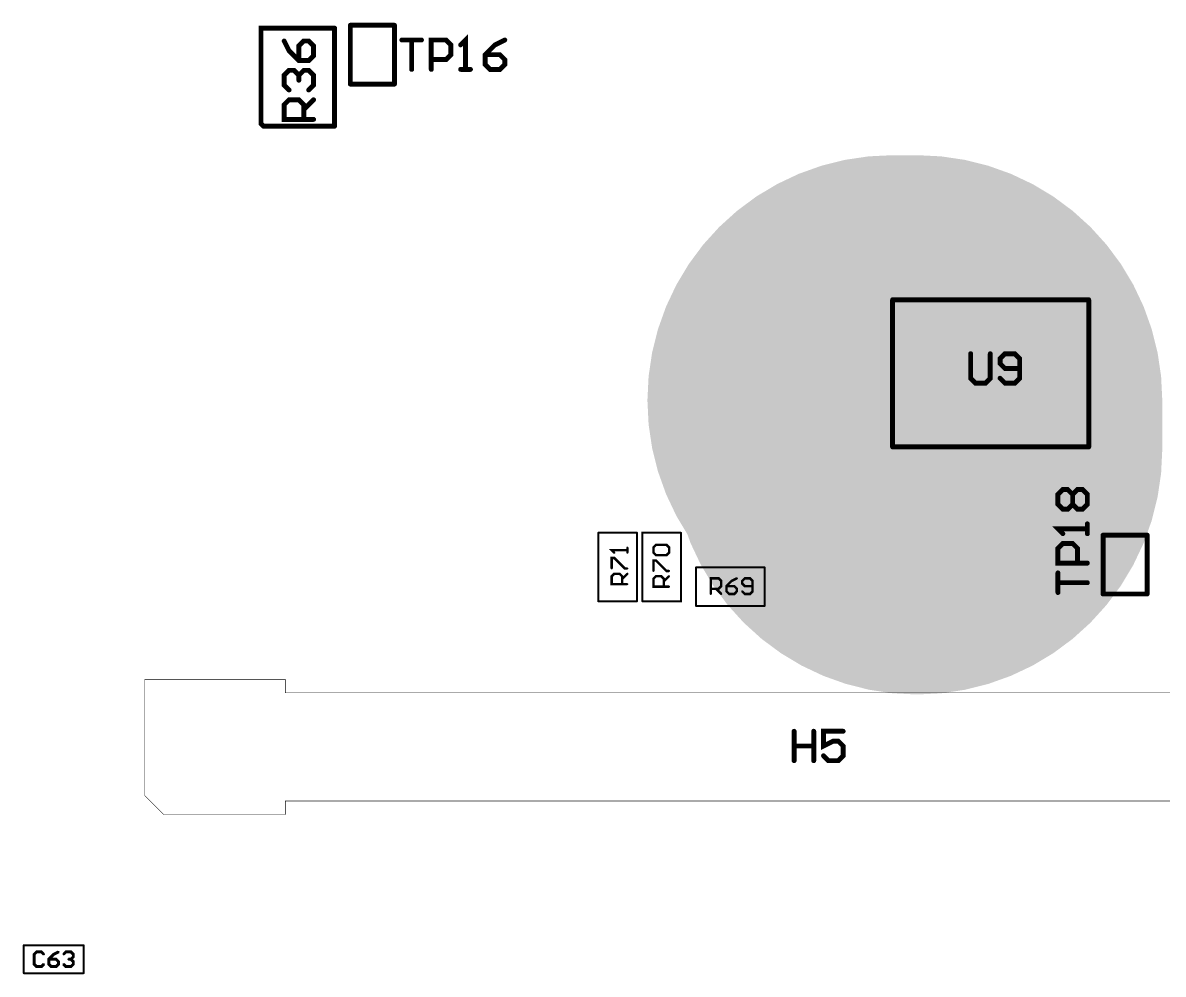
# Model space of a CAD drawing. Extents: x -4.2 to 14.8, y -3.5 to 8.8.
# Drawn here: x 0.002937 to 0.005263, y 0.00197 to 0.00391 of the extents above; entities that cross this region are included whole.
import ezdxf

# ---------------------------------------------------------------- set-up
doc = ezdxf.new("R2010")
doc.units = 0
doc.layers.add('2D_LINE_00', color=1, linetype='CONTINUOUS')

# ---------------------------------------------------------------- blocks, each defined once
blk = doc.blocks.new('SMOOTH_0$00001')
at = {"const_width": 0.00000499}
blk.add_lwpolyline([(-0.0000025, 0, 1), (0.0000025, 0, 1)], format="xyb", close=True, dxfattribs=at)
blk = doc.blocks.new('DRAWING_32')
at = {"layer": '2D_LINE_00', "const_width": 0.00001}
blk.add_lwpolyline([(0, 0), (0.0004, 0)], dxfattribs=at)
at = {"layer": '2D_LINE_00'}
for p in [(0, 0), (0.0004, 0)]:
    blk.add_blockref('SMOOTH_0$00001', p, dxfattribs=at)
blk = doc.blocks.new('DRAWING_33')
at = {"layer": '2D_LINE_00', "const_width": 0.00001}
blk.add_lwpolyline([(0, 0), (0, 0.0003)], dxfattribs=at)
at = {"layer": '2D_LINE_00'}
for p in [(0, 0.0003), (0, 0)]:
    blk.add_blockref('SMOOTH_0$00001', p, dxfattribs=at)
blk = doc.blocks.new('DRAWING_34')
at = {"layer": '2D_LINE_00', "const_width": 0.00001}
blk.add_lwpolyline([(0, 0), (0.0004, 0)], dxfattribs=at)
at = {"layer": '2D_LINE_00'}
for p in [(0, 0), (0.0004, 0)]:
    blk.add_blockref('SMOOTH_0$00001', p, dxfattribs=at)
blk = doc.blocks.new('DRAWING_35')
at = {"layer": '2D_LINE_00', "const_width": 0.00001}
blk.add_lwpolyline([(0, 0), (0, 0.0003)], dxfattribs=at)
at = {"layer": '2D_LINE_00'}
for p in [(0, 0.0003), (0, 0)]:
    blk.add_blockref('SMOOTH_0$00001', p, dxfattribs=at)
blk = doc.blocks.new('DRAWING_217')
at = {"layer": '2D_LINE_00', "const_width": 0.00001}
blk.add_lwpolyline([(0, 0), (0.000005, -0.000005)], dxfattribs=at)
at = {"layer": '2D_LINE_00'}
for p in [(0, 0), (0.000005, -0.000005)]:
    blk.add_blockref('SMOOTH_0$00001', p, dxfattribs=at)
blk = doc.blocks.new('DRAWING_218')
at = {"layer": '2D_LINE_00', "const_width": 0.00001}
blk.add_lwpolyline([(0, 0), (0, 0.000195), (0.00015, 0.000195)], dxfattribs=at)
at = {"layer": '2D_LINE_00'}
for p in [(0, 0.000195), (0.00015, 0.000195), (0, 0)]:
    blk.add_blockref('SMOOTH_0$00001', p, dxfattribs=at)
blk = doc.blocks.new('DRAWING_219')
at = {"layer": '2D_LINE_00', "const_width": 0.00001}
blk.add_lwpolyline([(0, 0), (0, 0.0002)], dxfattribs=at)
at = {"layer": '2D_LINE_00'}
for p in [(0, 0.0002), (0, 0)]:
    blk.add_blockref('SMOOTH_0$00001', p, dxfattribs=at)
blk = doc.blocks.new('DRAWING_220')
at = {"layer": '2D_LINE_00', "const_width": 0.00001}
blk.add_lwpolyline([(0, 0), (0.000145, 0)], dxfattribs=at)
at = {"layer": '2D_LINE_00'}
for p in [(0, 0), (0.000145, 0)]:
    blk.add_blockref('SMOOTH_0$00001', p, dxfattribs=at)
blk = doc.blocks.new('DRAWING_282')
at = {"layer": '2D_LINE_00', "const_width": 0.00001}
blk.add_lwpolyline([(0, 0), (0.00009, 0)], dxfattribs=at)
at = {"layer": '2D_LINE_00'}
for p in [(0, 0), (0.00009, 0)]:
    blk.add_blockref('SMOOTH_0$00001', p, dxfattribs=at)
blk = doc.blocks.new('DRAWING_283')
at = {"layer": '2D_LINE_00', "const_width": 0.00001}
blk.add_lwpolyline([(0, 0), (0, 0.00012)], dxfattribs=at)
at = {"layer": '2D_LINE_00'}
for p in [(0, 0.00012), (0, 0)]:
    blk.add_blockref('SMOOTH_0$00001', p, dxfattribs=at)
blk = doc.blocks.new('DRAWING_284')
at = {"layer": '2D_LINE_00', "const_width": 0.00001}
blk.add_lwpolyline([(0, 0), (0.00009, 0)], dxfattribs=at)
at = {"layer": '2D_LINE_00'}
for p in [(0, 0), (0.00009, 0)]:
    blk.add_blockref('SMOOTH_0$00001', p, dxfattribs=at)
blk = doc.blocks.new('DRAWING_285')
at = {"layer": '2D_LINE_00', "const_width": 0.00001}
blk.add_lwpolyline([(0, 0), (0, 0.00012)], dxfattribs=at)
at = {"layer": '2D_LINE_00'}
for p in [(0, 0.00012), (0, 0)]:
    blk.add_blockref('SMOOTH_0$00001', p, dxfattribs=at)
blk = doc.blocks.new('DRAWING_289')
at = {"layer": '2D_LINE_00', "const_width": 0.00001}
blk.add_lwpolyline([(0, 0), (0.00009, 0)], dxfattribs=at)
at = {"layer": '2D_LINE_00'}
for p in [(0, 0), (0.00009, 0)]:
    blk.add_blockref('SMOOTH_0$00001', p, dxfattribs=at)
blk = doc.blocks.new('DRAWING_290')
at = {"layer": '2D_LINE_00', "const_width": 0.00001}
blk.add_lwpolyline([(0, 0), (0, 0.00012)], dxfattribs=at)
at = {"layer": '2D_LINE_00'}
for p in [(0, 0.00012), (0, 0)]:
    blk.add_blockref('SMOOTH_0$00001', p, dxfattribs=at)
blk = doc.blocks.new('DRAWING_291')
at = {"layer": '2D_LINE_00', "const_width": 0.00001}
blk.add_lwpolyline([(0, 0), (0.00009, 0)], dxfattribs=at)
at = {"layer": '2D_LINE_00'}
for p in [(0, 0), (0.00009, 0)]:
    blk.add_blockref('SMOOTH_0$00001', p, dxfattribs=at)
blk = doc.blocks.new('DRAWING_292')
at = {"layer": '2D_LINE_00', "const_width": 0.00001}
blk.add_lwpolyline([(0, 0), (0, 0.00012)], dxfattribs=at)
at = {"layer": '2D_LINE_00'}
for p in [(0, 0.00012), (0, 0)]:
    blk.add_blockref('SMOOTH_0$00001', p, dxfattribs=at)
blk = doc.blocks.new('DRAWING_314')
at = {"layer": '2D_LINE_00', "const_width": 0.00001}
blk.add_lwpolyline([(0, 0), (0, -0.00005), (0.00001, -0.00006), (0.00003, -0.00006), (0.00004, -0.00005), (0.00004, 0)], dxfattribs=at)
at = {"layer": '2D_LINE_00'}
for p in [(0, 0), (0.00004, 0), (0, -0.00005), (0.00004, -0.00005), (0.00001, -0.00006), (0.00003, -0.00006)]:
    blk.add_blockref('SMOOTH_0$00001', p, dxfattribs=at)
blk = doc.blocks.new('DRAWING_315')
at = {"layer": '2D_LINE_00', "const_width": 0.00001}
blk.add_lwpolyline([(0, 0), (0.00001, -0.00001), (0.00003, -0.00001), (0.00004, 0), (0.00004, 0.00004), (0.00003, 0.00005), (0.00001, 0.00005), (0, 0.00004), (0, 0.00003), (0.00001, 0.00002), (0.00004, 0.00002)], dxfattribs=at)
at = {"layer": '2D_LINE_00'}
for p in [(0.00001, 0.00005), (0.00003, 0.00005), (0, 0.00004), (0, 0.00003), (0.00001, 0.00002), (0.00004, 0.00004), (0.00004, 0.00002), (0, 0), (0.00004, 0), (0.00001, -0.00001), (0.00003, -0.00001)]:
    blk.add_blockref('SMOOTH_0$00001', p, dxfattribs=at)
blk = doc.blocks.new('DRAWING_373')
at = {"layer": '2D_LINE_00', "const_width": 0.00001}
blk.add_lwpolyline([(0, 0), (0, -0.00006), (0, -0.00003), (0.00004, -0.00003), (0.00004, 0), (0.00004, -0.00006)], dxfattribs=at)
at = {"layer": '2D_LINE_00'}
for p in [(0, 0), (0.00004, 0), (0, -0.00003), (0.00004, -0.00003), (0, -0.00006), (0.00004, -0.00006)]:
    blk.add_blockref('SMOOTH_0$00001', p, dxfattribs=at)
blk = doc.blocks.new('DRAWING_374')
at = {"layer": '2D_LINE_00', "const_width": 0.00001}
blk.add_lwpolyline([(0, 0), (-0.00004, 0), (-0.00004, -0.00003), (-0.00002, -0.00002), (-0.00001, -0.00002), (0, -0.00003), (0, -0.00005), (-0.00001, -0.00006), (-0.00003, -0.00006), (-0.00004, -0.00005)], dxfattribs=at)
at = {"layer": '2D_LINE_00'}
for p in [(-0.00004, 0), (0, 0), (-0.00002, -0.00002), (-0.00001, -0.00002), (-0.00004, -0.00003), (-0.00004, -0.00005), (0, -0.00003), (0, -0.00005), (-0.00003, -0.00006), (-0.00001, -0.00006)]:
    blk.add_blockref('SMOOTH_0$00001', p, dxfattribs=at)
blk = doc.blocks.new('DRAWING_465')
at = {"layer": '2D_LINE_00', "const_width": 0.00001}
blk.add_lwpolyline([(0, 0), (-0.00006, 0), (-0.00006, 0.00003), (-0.00005, 0.00004), (-0.00003, 0.00004), (-0.00002, 0.00003), (-0.00002, 0)], dxfattribs=at)
at = {"layer": '2D_LINE_00'}
for p in [(-0.00006, 0.00003), (-0.00005, 0.00004), (-0.00003, 0.00004), (-0.00002, 0.00003), (-0.00006, 0), (-0.00002, 0), (0, 0)]:
    blk.add_blockref('SMOOTH_0$00001', p, dxfattribs=at)
blk = doc.blocks.new('DRAWING_466')
at = {"layer": '2D_LINE_00', "const_width": 0.00001}
blk.add_lwpolyline([(0, 0), (0.00002, 0.00002)], dxfattribs=at)
at = {"layer": '2D_LINE_00'}
for p in [(0.00002, 0.00002), (0, 0)]:
    blk.add_blockref('SMOOTH_0$00001', p, dxfattribs=at)
blk = doc.blocks.new('DRAWING_467')
at = {"layer": '2D_LINE_00', "const_width": 0.00001}
blk.add_lwpolyline([(0, 0), (-0.00001, 0.00001), (-0.00001, 0.00003), (0, 0.00004), (0.00001, 0.00004), (0.00002, 0.00003), (0.00002, 0.00002), (0.00002, 0.00003), (0.00003, 0.00004), (0.00004, 0.00004), (0.00005, 0.00003), (0.00005, 0.00001), (0.00004, 0)], dxfattribs=at)
at = {"layer": '2D_LINE_00'}
for p in [(-0.00001, 0.00003), (0, 0.00004), (0.00001, 0.00004), (0.00002, 0.00003), (0.00002, 0.00003), (0.00002, 0.00002), (0.00003, 0.00004), (0.00004, 0.00004), (0.00005, 0.00003), (-0.00001, 0.00001), (0, 0), (0.00004, 0), (0.00005, 0.00001)]:
    blk.add_blockref('SMOOTH_0$00001', p, dxfattribs=at)
blk = doc.blocks.new('DRAWING_468')
at = {"layer": '2D_LINE_00', "const_width": 0.00001}
blk.add_lwpolyline([(0, 0), (0.00001, -0.00002), (0.00003, -0.00004), (0.00005, -0.00004), (0.00006, -0.00003), (0.00006, -0.00001), (0.00005, 0), (0.00004, 0), (0.00003, -0.00001), (0.00003, -0.00004)], dxfattribs=at)
at = {"layer": '2D_LINE_00'}
for p in [(0, 0), (0.00004, 0), (0.00005, 0), (0.00001, -0.00002), (0.00003, -0.00001), (0.00006, -0.00001), (0.00003, -0.00004), (0.00003, -0.00004), (0.00005, -0.00004), (0.00006, -0.00003)]:
    blk.add_blockref('SMOOTH_0$00001', p, dxfattribs=at)
blk = doc.blocks.new('DRAWING_523')
at = {"layer": '2D_LINE_00', "const_width": 0.00001}
blk.add_lwpolyline([(0, 0), (0, 0.00004), (0, 0.00002), (0.00006, 0.00002)], dxfattribs=at)
at = {"layer": '2D_LINE_00'}
for p in [(0, 0.00004), (0, 0.00002), (0.00006, 0.00002), (0, 0)]:
    blk.add_blockref('SMOOTH_0$00001', p, dxfattribs=at)
blk = doc.blocks.new('DRAWING_524')
at = {"layer": '2D_LINE_00', "const_width": 0.00001}
blk.add_lwpolyline([(0, 0), (-0.00006, 0), (-0.00006, 0.00003), (-0.00005, 0.00004), (-0.00003, 0.00004), (-0.00002, 0.00003), (-0.00002, 0)], dxfattribs=at)
at = {"layer": '2D_LINE_00'}
for p in [(-0.00006, 0.00003), (-0.00005, 0.00004), (-0.00003, 0.00004), (-0.00002, 0.00003), (-0.00006, 0), (-0.00002, 0), (0, 0)]:
    blk.add_blockref('SMOOTH_0$00001', p, dxfattribs=at)
blk = doc.blocks.new('DRAWING_525')
at = {"layer": '2D_LINE_00', "const_width": 0.00001}
blk.add_lwpolyline([(0, 0), (0, 0.00002), (0, 0.00001), (-0.00006, 0.00001), (-0.00005, 0)], dxfattribs=at)
at = {"layer": '2D_LINE_00'}
for p in [(0, 0.00002), (-0.00006, 0.00001), (-0.00005, 0), (0, 0.00001), (0, 0)]:
    blk.add_blockref('SMOOTH_0$00001', p, dxfattribs=at)
blk = doc.blocks.new('DRAWING_526')
at = {"layer": '2D_LINE_00', "const_width": 0.00001}
blk.add_lwpolyline([(0, 0), (-0.00001, 0.00001), (-0.00001, 0.00003), (0, 0.00004), (0.00001, 0.00004), (0.00002, 0.00003), (0.00003, 0.00004), (0.00004, 0.00004), (0.00005, 0.00003), (0.00005, 0.00001), (0.00004, 0), (0.00003, 0), (0.00002, 0.00001), (0.00001, 0), (0, 0)], dxfattribs=at)
at = {"layer": '2D_LINE_00'}
for p in [(-0.00001, 0.00003), (0, 0.00004), (0.00001, 0.00004), (0.00002, 0.00003), (0.00003, 0.00004), (0.00004, 0.00004), (0.00005, 0.00003), (-0.00001, 0.00001), (0, 0), (0, 0), (0.00001, 0), (0.00002, 0.00001), (0.00003, 0), (0.00004, 0), (0.00005, 0.00001)]:
    blk.add_blockref('SMOOTH_0$00001', p, dxfattribs=at)
blk = doc.blocks.new('DRAWING_527')
at = {"layer": '2D_LINE_00', "const_width": 0.00001}
blk.add_lwpolyline([(0, 0), (0, 0.00002)], dxfattribs=at)
at = {"layer": '2D_LINE_00'}
for p in [(0, 0.00002), (0, 0)]:
    blk.add_blockref('SMOOTH_0$00001', p, dxfattribs=at)
blk = doc.blocks.new('DRAWING_532')
at = {"layer": '2D_LINE_00', "const_width": 0.00001}
blk.add_lwpolyline([(0, 0), (0.00004, 0), (0.00002, 0), (0.00002, -0.00006)], dxfattribs=at)
at = {"layer": '2D_LINE_00'}
for p in [(0, 0), (0.00002, 0), (0.00004, 0), (0.00002, -0.00006)]:
    blk.add_blockref('SMOOTH_0$00001', p, dxfattribs=at)
blk = doc.blocks.new('DRAWING_533')
at = {"layer": '2D_LINE_00', "const_width": 0.00001}
blk.add_lwpolyline([(0, 0), (0, 0.00006), (0.00003, 0.00006), (0.00004, 0.00005), (0.00004, 0.00003), (0.00003, 0.00002), (0, 0.00002)], dxfattribs=at)
at = {"layer": '2D_LINE_00'}
for p in [(0, 0.00006), (0.00003, 0.00006), (0.00004, 0.00005), (0, 0.00002), (0.00003, 0.00002), (0.00004, 0.00003), (0, 0)]:
    blk.add_blockref('SMOOTH_0$00001', p, dxfattribs=at)
blk = doc.blocks.new('DRAWING_534')
at = {"layer": '2D_LINE_00', "const_width": 0.00001}
blk.add_lwpolyline([(0, 0), (0.00002, 0), (0.00001, 0), (0.00001, 0.00006), (0, 0.00005)], dxfattribs=at)
at = {"layer": '2D_LINE_00'}
for p in [(0, 0.00005), (0.00001, 0.00006), (0, 0), (0.00001, 0), (0.00002, 0)]:
    blk.add_blockref('SMOOTH_0$00001', p, dxfattribs=at)
blk = doc.blocks.new('DRAWING_535')
at = {"layer": '2D_LINE_00', "const_width": 0.00001}
blk.add_lwpolyline([(0, 0), (-0.00002, -0.00001), (-0.00004, -0.00003), (-0.00004, -0.00005), (-0.00003, -0.00006), (-0.00001, -0.00006), (0, -0.00005), (0, -0.00004), (-0.00001, -0.00003), (-0.00004, -0.00003)], dxfattribs=at)
at = {"layer": '2D_LINE_00'}
for p in [(0, 0), (-0.00002, -0.00001), (-0.00004, -0.00003), (-0.00004, -0.00003), (-0.00004, -0.00005), (-0.00001, -0.00003), (0, -0.00004), (0, -0.00005), (-0.00003, -0.00006), (-0.00001, -0.00006)]:
    blk.add_blockref('SMOOTH_0$00001', p, dxfattribs=at)
blk = doc.blocks.new('SMOOTH_0$0000009974')
at = {"const_width": 0.000000499}
blk.add_lwpolyline([(-0.0000002, 0, 1), (0.0000002, 0, 1)], format="xyb", close=True, dxfattribs=at)
blk = doc.blocks.new('DRAWING_566')
at = {"layer": '2D_LINE_00', "const_width": 0.000000997}
blk.add_lwpolyline([(0, 0), (0.0020709, 0)], dxfattribs=at)
at = {"layer": '2D_LINE_00'}
for p in [(0, 0), (0.0020709, 0)]:
    blk.add_blockref('SMOOTH_0$0000009974', p, dxfattribs=at)
blk = doc.blocks.new('DRAWING_567')
at = {"layer": '2D_LINE_00', "const_width": 0.000000997}
blk.add_lwpolyline([(0, 0), (0, 0.0000276)], dxfattribs=at)
at = {"layer": '2D_LINE_00'}
for p in [(0, 0.0000276), (0, 0)]:
    blk.add_blockref('SMOOTH_0$0000009974', p, dxfattribs=at)
blk = doc.blocks.new('DRAWING_568')
at = {"layer": '2D_LINE_00', "const_width": 0.000000997}
blk.add_lwpolyline([(0, 0), (0.0002864, 0)], dxfattribs=at)
at = {"layer": '2D_LINE_00'}
for p in [(0, 0), (0.0002864, 0)]:
    blk.add_blockref('SMOOTH_0$0000009974', p, dxfattribs=at)
blk = doc.blocks.new('DRAWING_569')
at = {"layer": '2D_LINE_00', "const_width": 0.000000997}
blk.add_lwpolyline([(0, 0), (0, 0.0002372)], dxfattribs=at)
at = {"layer": '2D_LINE_00'}
for p in [(0, 0.0002372), (0, 0)]:
    blk.add_blockref('SMOOTH_0$0000009974', p, dxfattribs=at)
blk = doc.blocks.new('DRAWING_570')
at = {"layer": '2D_LINE_00', "const_width": 0.000000997}
blk.add_lwpolyline([(0, 0), (0.0000384, -0.0000384), (0.0002864, -0.0000384), (0.0002864, -0.0000108), (0.0023573, -0.0000108)], dxfattribs=at)
at = {"layer": '2D_LINE_00'}
for p in [(0, 0), (0.0002864, -0.0000108), (0.0023573, -0.0000108), (0.0000384, -0.0000384), (0.0002864, -0.0000384)]:
    blk.add_blockref('SMOOTH_0$0000009974', p, dxfattribs=at)
blk = doc.blocks.new('SMOOTH_0$000003937')
at = {"const_width": 0.00000197}
blk.add_lwpolyline([(-0.000001, 0, 1), (0.000001, 0, 1)], format="xyb", close=True, dxfattribs=at)
blk = doc.blocks.new('DRAWING_798')
at = {"layer": '2D_LINE_00', "const_width": 0.00000394}
blk.add_lwpolyline([(0, 0), (0, 0.0000571)], dxfattribs=at)
at = {"layer": '2D_LINE_00'}
for p in [(0, 0.0000571), (0, 0)]:
    blk.add_blockref('SMOOTH_0$000003937', p, dxfattribs=at)
blk = doc.blocks.new('DRAWING_799')
at = {"layer": '2D_LINE_00', "const_width": 0.00000394}
blk.add_lwpolyline([(0, 0), (0, 0.0000571)], dxfattribs=at)
at = {"layer": '2D_LINE_00'}
for p in [(0, 0.0000571), (0, 0)]:
    blk.add_blockref('SMOOTH_0$000003937', p, dxfattribs=at)
blk = doc.blocks.new('DRAWING_800')
at = {"layer": '2D_LINE_00', "const_width": 0.00000394}
blk.add_lwpolyline([(0, 0), (0.000122, 0)], dxfattribs=at)
at = {"layer": '2D_LINE_00'}
for p in [(0, 0), (0.000122, 0)]:
    blk.add_blockref('SMOOTH_0$000003937', p, dxfattribs=at)
blk = doc.blocks.new('DRAWING_801')
at = {"layer": '2D_LINE_00', "const_width": 0.00000394}
blk.add_lwpolyline([(0, 0), (0.000122, 0)], dxfattribs=at)
at = {"layer": '2D_LINE_00'}
for p in [(0, 0), (0.000122, 0)]:
    blk.add_blockref('SMOOTH_0$000003937', p, dxfattribs=at)
blk = doc.blocks.new('DRAWING_1082')
at = {"layer": '2D_LINE_00', "const_width": 0.00000394}
blk.add_lwpolyline([(0, 0), (0.0000787, 0)], dxfattribs=at)
at = {"layer": '2D_LINE_00'}
for p in [(0, 0), (0.0000787, 0)]:
    blk.add_blockref('SMOOTH_0$000003937', p, dxfattribs=at)
blk = doc.blocks.new('DRAWING_1083')
at = {"layer": '2D_LINE_00', "const_width": 0.00000394}
blk.add_lwpolyline([(0, 0), (0, 0.0001397)], dxfattribs=at)
at = {"layer": '2D_LINE_00'}
for p in [(0, 0.0001397), (0, 0)]:
    blk.add_blockref('SMOOTH_0$000003937', p, dxfattribs=at)
blk = doc.blocks.new('DRAWING_1084')
at = {"layer": '2D_LINE_00', "const_width": 0.00000394}
blk.add_lwpolyline([(0, 0), (0, 0.0001397)], dxfattribs=at)
at = {"layer": '2D_LINE_00'}
for p in [(0, 0.0001397), (0, 0)]:
    blk.add_blockref('SMOOTH_0$000003937', p, dxfattribs=at)
blk = doc.blocks.new('DRAWING_1085')
at = {"layer": '2D_LINE_00', "const_width": 0.00000394}
blk.add_lwpolyline([(0, 0), (0.0000787, 0)], dxfattribs=at)
at = {"layer": '2D_LINE_00'}
for p in [(0, 0), (0.0000787, 0)]:
    blk.add_blockref('SMOOTH_0$000003937', p, dxfattribs=at)
blk = doc.blocks.new('DRAWING_1086')
at = {"layer": '2D_LINE_00', "const_width": 0.00000394}
blk.add_lwpolyline([(0, 0), (0.0000787, 0), (0.0000787, 0.0001397)], dxfattribs=at)
at = {"layer": '2D_LINE_00'}
for p in [(0.0000787, 0.0001397), (0, 0), (0.0000787, 0)]:
    blk.add_blockref('SMOOTH_0$000003937', p, dxfattribs=at)
blk = doc.blocks.new('DRAWING_1087')
at = {"layer": '2D_LINE_00', "const_width": 0.00000394}
blk.add_lwpolyline([(0, 0), (0, 0.0001397), (0.0000787, 0.0001397)], dxfattribs=at)
at = {"layer": '2D_LINE_00'}
for p in [(0, 0.0001397), (0.0000787, 0.0001397), (0, 0)]:
    blk.add_blockref('SMOOTH_0$000003937', p, dxfattribs=at)
blk = doc.blocks.new('DRAWING_1088')
at = {"layer": '2D_LINE_00', "const_width": 0.00000394}
blk.add_lwpolyline([(0, 0), (0, 0.0000787)], dxfattribs=at)
at = {"layer": '2D_LINE_00'}
for p in [(0, 0.0000787), (0, 0)]:
    blk.add_blockref('SMOOTH_0$000003937', p, dxfattribs=at)
blk = doc.blocks.new('DRAWING_1089')
at = {"layer": '2D_LINE_00', "const_width": 0.00000394}
blk.add_lwpolyline([(0, 0), (0.0001397, 0)], dxfattribs=at)
at = {"layer": '2D_LINE_00'}
for p in [(0, 0), (0.0001397, 0)]:
    blk.add_blockref('SMOOTH_0$000003937', p, dxfattribs=at)
blk = doc.blocks.new('DRAWING_1090')
at = {"layer": '2D_LINE_00', "const_width": 0.00000394}
blk.add_lwpolyline([(0, 0), (0.0001397, 0)], dxfattribs=at)
at = {"layer": '2D_LINE_00'}
for p in [(0, 0), (0.0001397, 0)]:
    blk.add_blockref('SMOOTH_0$000003937', p, dxfattribs=at)
blk = doc.blocks.new('DRAWING_1091')
at = {"layer": '2D_LINE_00', "const_width": 0.00000394}
blk.add_lwpolyline([(0, 0), (0, 0.0000787)], dxfattribs=at)
at = {"layer": '2D_LINE_00'}
for p in [(0, 0.0000787), (0, 0)]:
    blk.add_blockref('SMOOTH_0$000003937', p, dxfattribs=at)
blk = doc.blocks.new('DRAWING_1245')
at = {"layer": '2D_LINE_00', "const_width": 0.00000601}
blk.add_lwpolyline([(0, 0), (-0.000005, 0.000005), (-0.000015, 0.000005), (-0.00002, 0), (-0.00002, -0.00002), (-0.000015, -0.000025), (-0.000005, -0.000025), (0, -0.00002)], dxfattribs=at)
at = {"layer": '2D_LINE_00'}
for p in [(-0.00002, 0), (-0.000015, 0.000005), (-0.000005, 0.000005), (0, 0), (-0.00002, -0.00002), (-0.000015, -0.000025), (-0.000005, -0.000025), (0, -0.00002)]:
    blk.add_blockref('SMOOTH_0$000003937', p, dxfattribs=at)
blk = doc.blocks.new('DRAWING_1246')
at = {"layer": '2D_LINE_00', "const_width": 0.00000601}
blk.add_lwpolyline([(0, 0), (-0.00001, -0.000005), (-0.00002, -0.000015), (-0.00002, -0.000025), (-0.000015, -0.00003), (-0.000005, -0.00003), (0, -0.000025), (0, -0.00002), (-0.000005, -0.000015), (-0.00002, -0.000015)], dxfattribs=at)
at = {"layer": '2D_LINE_00'}
for p in [(0, 0), (-0.00002, -0.000015), (-0.00002, -0.000015), (-0.00002, -0.000025), (-0.00001, -0.000005), (-0.000005, -0.000015), (0, -0.00002), (0, -0.000025), (-0.000015, -0.00003), (-0.000005, -0.00003)]:
    blk.add_blockref('SMOOTH_0$000003937', p, dxfattribs=at)
blk = doc.blocks.new('DRAWING_1247')
at = {"layer": '2D_LINE_00', "const_width": 0.00000601}
blk.add_lwpolyline([(0, 0), (0.000005, 0.000005), (0.000015, 0.000005), (0.00002, 0), (0.00002, -0.000005), (0.000015, -0.00001), (0.00001, -0.00001), (0.000015, -0.00001), (0.00002, -0.000015), (0.00002, -0.00002), (0.000015, -0.000025), (0.000005, -0.000025), (0, -0.00002)], dxfattribs=at)
at = {"layer": '2D_LINE_00'}
for p in [(0, 0), (0.000005, 0.000005), (0.000015, 0.000005), (0.00002, 0), (0, -0.00002), (0.000005, -0.000025), (0.00001, -0.00001), (0.000015, -0.00001), (0.000015, -0.00001), (0.000015, -0.000025), (0.00002, -0.000005), (0.00002, -0.000015), (0.00002, -0.00002)]:
    blk.add_blockref('SMOOTH_0$000003937', p, dxfattribs=at)
blk = doc.blocks.new('DRAWING_2758')
at = {"layer": '2D_LINE_00', "const_width": 0.00000501}
blk.add_lwpolyline([(0, 0), (-0.000032, 0), (-0.000032, 0.000016), (-0.0000267, 0.0000213), (-0.000016, 0.0000213), (-0.0000107, 0.000016), (-0.0000107, 0)], dxfattribs=at)
at = {"layer": '2D_LINE_00'}
for p in [(-0.0000267, 0.0000213), (-0.000016, 0.0000213), (-0.000032, 0.000016), (-0.000032, 0), (-0.0000107, 0.000016), (-0.0000107, 0), (0, 0)]:
    blk.add_blockref('SMOOTH_0$000003937', p, dxfattribs=at)
blk = doc.blocks.new('DRAWING_2759')
at = {"layer": '2D_LINE_00', "const_width": 0.00000501}
blk.add_lwpolyline([(0, 0), (0.0000107, 0.0000107)], dxfattribs=at)
at = {"layer": '2D_LINE_00'}
for p in [(0, 0), (0.0000107, 0.0000107)]:
    blk.add_blockref('SMOOTH_0$000003937', p, dxfattribs=at)
blk = doc.blocks.new('DRAWING_2760')
at = {"layer": '2D_LINE_00', "const_width": 0.00000501}
blk.add_lwpolyline([(0, 0), (0, 0.0000213), (0.0000053, 0.0000213), (0.0000267, 0), (0.000032, 0)], dxfattribs=at)
at = {"layer": '2D_LINE_00'}
for p in [(0, 0.0000213), (0.0000053, 0.0000213), (0, 0), (0.0000267, 0), (0.000032, 0)]:
    blk.add_blockref('SMOOTH_0$000003937', p, dxfattribs=at)
blk = doc.blocks.new('DRAWING_2761')
at = {"layer": '2D_LINE_00', "const_width": 0.00000501}
blk.add_lwpolyline([(0, 0), (0, 0.0000107), (0, 0.0000053), (-0.000032, 0.0000053), (-0.0000267, 0)], dxfattribs=at)
at = {"layer": '2D_LINE_00'}
for p in [(-0.000032, 0.0000053), (-0.0000267, 0), (0, 0.0000107), (0, 0.0000053), (0, 0)]:
    blk.add_blockref('SMOOTH_0$000003937', p, dxfattribs=at)
blk = doc.blocks.new('DRAWING_2762')
at = {"layer": '2D_LINE_00', "const_width": 0.00000501}
blk.add_lwpolyline([(0, 0), (-0.000032, 0), (-0.000032, 0.000016), (-0.0000267, 0.0000213), (-0.000016, 0.0000213), (-0.0000107, 0.000016), (-0.0000107, 0)], dxfattribs=at)
at = {"layer": '2D_LINE_00'}
for p in [(-0.0000267, 0.0000213), (-0.000016, 0.0000213), (-0.000032, 0.000016), (-0.000032, 0), (-0.0000107, 0.000016), (-0.0000107, 0), (0, 0)]:
    blk.add_blockref('SMOOTH_0$000003937', p, dxfattribs=at)
blk = doc.blocks.new('DRAWING_2763')
at = {"layer": '2D_LINE_00', "const_width": 0.00000501}
blk.add_lwpolyline([(0, 0), (0.0000107, 0.0000107)], dxfattribs=at)
at = {"layer": '2D_LINE_00'}
for p in [(0, 0), (0.0000107, 0.0000107)]:
    blk.add_blockref('SMOOTH_0$000003937', p, dxfattribs=at)
blk = doc.blocks.new('DRAWING_2764')
at = {"layer": '2D_LINE_00', "const_width": 0.00000501}
blk.add_lwpolyline([(0, 0), (0, 0.0000213), (0.0000053, 0.0000213), (0.0000266, 0), (0.000032, 0)], dxfattribs=at)
at = {"layer": '2D_LINE_00'}
for p in [(0, 0.0000213), (0.0000053, 0.0000213), (0, 0), (0.0000266, 0), (0.000032, 0)]:
    blk.add_blockref('SMOOTH_0$000003937', p, dxfattribs=at)
blk = doc.blocks.new('DRAWING_2765')
at = {"layer": '2D_LINE_00', "const_width": 0.00000501}
blk.add_lwpolyline([(0, 0), (-0.0000053, 0.0000053), (-0.0000053, 0.000016), (0, 0.0000213), (0.0000213, 0.0000213), (0.0000267, 0.000016), (0.0000267, 0.0000053), (0.0000213, 0), (0, 0)], dxfattribs=at)
at = {"layer": '2D_LINE_00'}
for p in [(0, 0.0000213), (0.0000213, 0.0000213), (-0.0000053, 0.000016), (-0.0000053, 0.0000053), (0, 0), (0, 0), (0.0000213, 0), (0.0000267, 0.000016), (0.0000267, 0.0000053)]:
    blk.add_blockref('SMOOTH_0$000003937', p, dxfattribs=at)
blk = doc.blocks.new('DRAWING_2766')
at = {"layer": '2D_LINE_00', "const_width": 0.00000501}
blk.add_lwpolyline([(0, 0), (0, 0.000032), (0.000016, 0.000032), (0.0000213, 0.0000266), (0.0000213, 0.000016), (0.000016, 0.0000107), (0, 0.0000107)], dxfattribs=at)
at = {"layer": '2D_LINE_00'}
for p in [(0, 0.000032), (0.000016, 0.000032), (0.0000213, 0.0000266), (0, 0.0000107), (0, 0), (0.000016, 0.0000107), (0.0000213, 0.000016)]:
    blk.add_blockref('SMOOTH_0$000003937', p, dxfattribs=at)
blk = doc.blocks.new('DRAWING_2767')
at = {"layer": '2D_LINE_00', "const_width": 0.00000501}
blk.add_lwpolyline([(0, 0), (0.0000107, -0.0000107)], dxfattribs=at)
at = {"layer": '2D_LINE_00'}
for p in [(0, 0), (0.0000107, -0.0000107)]:
    blk.add_blockref('SMOOTH_0$000003937', p, dxfattribs=at)
blk = doc.blocks.new('DRAWING_2768')
at = {"layer": '2D_LINE_00', "const_width": 0.00000501}
blk.add_lwpolyline([(0, 0), (-0.0000107, -0.0000053), (-0.0000213, -0.000016), (-0.0000213, -0.0000266), (-0.000016, -0.000032), (-0.0000053, -0.000032), (0, -0.0000266), (0, -0.0000213), (-0.0000053, -0.000016), (-0.0000213, -0.000016)], dxfattribs=at)
at = {"layer": '2D_LINE_00'}
for p in [(0, 0), (-0.0000213, -0.000016), (-0.0000213, -0.000016), (-0.0000107, -0.0000053), (-0.0000053, -0.000016), (0, -0.0000213), (-0.0000213, -0.0000266), (-0.000016, -0.000032), (-0.0000053, -0.000032), (0, -0.0000266)]:
    blk.add_blockref('SMOOTH_0$000003937', p, dxfattribs=at)
blk = doc.blocks.new('DRAWING_2769')
at = {"layer": '2D_LINE_00', "const_width": 0.00000501}
blk.add_lwpolyline([(0, 0), (0.0000053, -0.0000053), (0.000016, -0.0000053), (0.0000213, 0), (0.0000213, 0.0000213), (0.000016, 0.0000266), (0.0000053, 0.0000266), (0, 0.0000213), (0, 0.000016), (0.0000053, 0.0000107), (0.0000213, 0.0000107)], dxfattribs=at)
at = {"layer": '2D_LINE_00'}
for p in [(0, 0.0000213), (0.0000053, 0.0000266), (0.000016, 0.0000266), (0.0000213, 0.0000213), (0, 0.000016), (0, 0), (0.0000053, 0.0000107), (0.0000213, 0.0000107), (0.0000213, 0), (0.0000053, -0.0000053), (0.000016, -0.0000053)]:
    blk.add_blockref('SMOOTH_0$000003937', p, dxfattribs=at)
blk = doc.blocks.new('SMOOTH_0$001')
at = {"const_width": 0.0005}
blk.add_lwpolyline([(-0.00025, 0, 1), (0.00025, 0, 1)], format="xyb", close=True, dxfattribs=at)
blk = doc.blocks.new('DRAWING_2885')
at = {"layer": '2D_LINE_00', "const_width": 0.001}
blk.add_lwpolyline([(0, 0), (0.00005, 0)], dxfattribs=at)
at = {"layer": '2D_LINE_00'}
for p in [(0, 0), (0.00005, 0)]:
    blk.add_blockref('SMOOTH_0$001', p, dxfattribs=at)
blk = doc.blocks.new('DRAWING_2886')
at = {"layer": '2D_LINE_00', "const_width": 0.001}
blk.add_lwpolyline([(0, 0), (0, 0.0001)], dxfattribs=at)
at = {"layer": '2D_LINE_00'}
for p in [(0, 0.0001), (0, 0)]:
    blk.add_blockref('SMOOTH_0$001', p, dxfattribs=at)
blk = doc.blocks.new('DRAWING_2887')
at = {"layer": '2D_LINE_00', "const_width": 0.001}
blk.add_lwpolyline([(0, 0), (0, 0.000005)], dxfattribs=at)
at = {"layer": '2D_LINE_00'}
for p in [(0, 0.000005), (0, 0)]:
    blk.add_blockref('SMOOTH_0$001', p, dxfattribs=at)

msp = doc.modelspace()

# ---------------------------------------------------------------- block references
for name, p in [('DRAWING_289', (0.003605, 0.003905)), ('DRAWING_292', (0.003605, 0.003785)), ('DRAWING_290', (0.003695, 0.003785)), ('DRAWING_218', (0.0034228, 0.0037041)), ('DRAWING_219', (0.0035728, 0.0036992)), ('DRAWING_534', (0.0038299, 0.003815)), ('DRAWING_468', (0.00347, 0.0038729)), ('DRAWING_532', (0.00371, 0.003875)), ('DRAWING_533', (0.00377, 0.003815)), ('DRAWING_535', (0.0039199, 0.003875)), ('DRAWING_467', (0.00348, 0.003773)), ('DRAWING_291', (0.003605, 0.003785)), ('DRAWING_465', (0.00353, 0.003713)), ('DRAWING_466', (0.00351, 0.003733)), ('DRAWING_217', (0.0034228, 0.0037041)), ('DRAWING_220', (0.0034278, 0.0036992)), ('DRAWING_2885', (0.0047108, 0.00314)), ('DRAWING_2886', (0.0047608, 0.00304)), ('DRAWING_2887', (0.0047608, 0.00304)), ('DRAWING_32', (0.0047108, 0.003345)), ('DRAWING_35', (0.0047108, 0.003045)), ('DRAWING_33', (0.0051108, 0.003045)), ('DRAWING_314', (0.00487, 0.003235)), ('DRAWING_315', (0.00493, 0.003185)), ('DRAWING_34', (0.0047108, 0.003045)), ('DRAWING_526', (0.005058, 0.002918)), ('DRAWING_527', (0.005078, 0.002928)), ('DRAWING_525', (0.005108, 0.002868)), ('DRAWING_1082', (0.0041106, 0.0028699)), ('DRAWING_1083', (0.0041106, 0.0027301)), ('DRAWING_1084', (0.0041894, 0.0027301)), ('DRAWING_1086', (0.0042006, 0.0027301)), ('DRAWING_1087', (0.0042006, 0.0027301)), ('DRAWING_282', (0.00514, 0.002865)), ('DRAWING_285', (0.00514, 0.002745)), ('DRAWING_283', (0.00523, 0.002745)), ('DRAWING_2761', (0.00417, 0.002829)), ('DRAWING_2765', (0.0042283, 0.002824)), ('DRAWING_524', (0.005108, 0.002808)), ('DRAWING_2760', (0.004138, 0.002797)), ('DRAWING_2764', (0.004223, 0.002792)), ('DRAWING_1088', (0.0043101, 0.0027206)), ('DRAWING_1090', (0.0043101, 0.0027994)), ('DRAWING_1091', (0.0044499, 0.0027206)), ('DRAWING_523', (0.005048, 0.002748)), ('DRAWING_2758', (0.00417, 0.002765)), ('DRAWING_2759', (0.0041593, 0.0027757)), ('DRAWING_2762', (0.004255, 0.00276)), ('DRAWING_2763', (0.0042443, 0.0027707)), ('DRAWING_2766', (0.00434, 0.002745)), ('DRAWING_2768', (0.0043933, 0.002777)), ('DRAWING_2769', (0.004404, 0.0027503)), ('DRAWING_2767', (0.0043507, 0.0027557)), ('DRAWING_284', (0.00514, 0.002745)), ('DRAWING_1085', (0.0041106, 0.0027301)), ('DRAWING_1089', (0.0043101, 0.0027206)), ('DRAWING_568', (0.003186, 0.0025709)), ('DRAWING_569', (0.003186, 0.0023336)), ('DRAWING_567', (0.0034724, 0.0025433)), ('DRAWING_566', (0.0034724, 0.0025433)), ('DRAWING_373', (0.00451, 0.002465)), ('DRAWING_374', (0.00461, 0.002465)), ('DRAWING_570', (0.003186, 0.0023336)), ('DRAWING_799', (0.002939, 0.0019715)), ('DRAWING_801', (0.002939, 0.0020285)), ('DRAWING_798', (0.003061, 0.0019715)), ('DRAWING_1245', (0.00298, 0.00201)), ('DRAWING_1246', (0.00301, 0.002015)), ('DRAWING_1247', (0.00302, 0.00201)), ('DRAWING_800', (0.002939, 0.0019715))]:
    msp.add_blockref(name, p)

doc.saveas('drawing.dxf')
